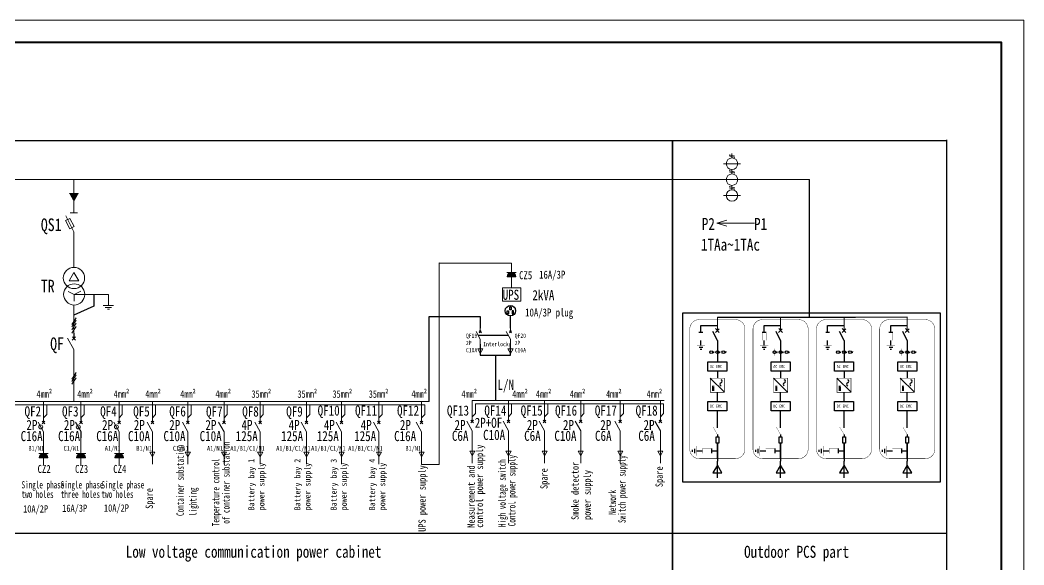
# Model space of a CAD drawing. Header units: millimetres. Extents: x 18061 to 26761, y 5619 to 11771.
# Drawn here: x 22128 to 26761, y 9256 to 11771 of the extents above; entities that cross this region are included whole.
import ezdxf
from ezdxf.enums import TextEntityAlignment as Align

# ---------------------------------------------------------------- set-up
doc = ezdxf.new("R2010")
doc.units = ezdxf.units.MM
doc.linetypes.add('ACAD_ISO02W100', pattern=[15, 12, -3])
doc.linetypes.add('DASHED', pattern=[0.75, 0.5, -0.25])
for name, color, linetype in [('ABDE_DENG', 7, 'Continuous'), ('LY_Partlib2', 7, 'Continuous'), ('TEXT', 7, 'Continuous'), ('THICK', 7, 'Continuous')]:
    doc.layers.add(name, color=color, linetype=linetype)
doc.layers.add('Form', color=7, linetype='Continuous', lineweight=9)
doc.layers.add('尺寸线层', color=3, linetype='Continuous', lineweight=18)
doc.styles.add('DIM', font='txt.shx', dxfattribs={"width": 0.7})
doc.styles.get("Standard").update_dxf_attribs({"font": '', "width": 0.8})
doc.styles.get('Standard').set_extended_font_data('SimSun')

# ---------------------------------------------------------------- blocks, each defined once
blk = doc.blocks.new('断路器')
for p, q in [((0.29, 4.41), (0.29, 2.44)), ((0.29, -1.61), (-2.05, 2.56)), ((-0.32, 1.83), (0.84, 2.98)), ((-0.29, 2.99), (0.87, 1.83)), ((0.29, -1.61), (0.29, -4.34))]:
    blk.add_line(p, q)
blk = doc.blocks.new('SYMC18')
at = {"color": 7}
blk.add_line((3.88, -1.8), (3.88, 1.8), dxfattribs=at)
at = {"color": 4, "linetype": 'Continuous'}
blk.add_lwpolyline([(-2.05, 0, 0, 1.44, 0), (1.43, 0, 0, 0, 0), (3.88, 0, 0, 0, 0)], format="xyseb", dxfattribs=at)
at = {"layer": 'ABDE_DENG', "linetype": 'Continuous'}
for p, q in [((-5.72, 0), (-3.32, 0)), ((3.88, 0), (8.01, 0))]:
    blk.add_line(p, q, dxfattribs=at)
at = {"layer": 'ABDE_DENG', "linetype": 'Continuous', "const_width": 0.108}
blk.add_lwpolyline([(3.88, 1.8), (-3.32, 1.8), (-3.32, -1.8), (3.88, -1.8)], close=True, dxfattribs=at)
blk = doc.blocks.new('Z_4501')
at = {"color": 3, "linetype": 'Continuous', "lineweight": -3}
for p, q in [((0, 0), (0, 1.2389)), ((-0.9786, -0.9084), (0.9786, -0.9084)), ((-0.4194, -1.9566), (0.4194, -1.9566))]:
    blk.add_line(p, q, dxfattribs=at)
at = {"color": 3, "linetype": 'Continuous', "lineweight": -3, "const_width": 0.2}
blk.add_lwpolyline([(-2.16685, 0), (2.16685, 0)], dxfattribs=at)
at = {"color": 3, "linetype": 'Continuous', "lineweight": -3, "style": 'DIM', "flags": 1}
for tag in ['XYVALUE', 'VALUE']:
    blk.add_attdef(tag, text='', height=0.02, dxfattribs=at).set_placement((-0.00035, 7.3324), align=Align.MIDDLE)
blk = doc.blocks.new('逆变器')
at = {"layer": 'ABDE_DENG', "linetype": 'Continuous'}
for p, q in [((-3.75, -3.75), (3.75, 3.75)), ((-2.98, 2.35), (-0.25, 2.35))]:
    blk.add_line(p, q, dxfattribs=at)
at = {"layer": 'ABDE_DENG', "linetype": 'DASHED'}
blk.add_line((-2.98, 1.92), (-0.25, 1.92), dxfattribs=at)
at = {"layer": 'ABDE_DENG', "linetype": 'Continuous', "const_width": 0.3}
blk.add_lwpolyline([(-3.75, -3.75), (-3.75, 3.75), (3.75, 3.75), (3.75, -3.75)], close=True, dxfattribs=at)
at = {"layer": 'ABDE_DENG', "linetype": 'Continuous'}
for centre, start, end in [((0.48, -2.19), 16.0623, 163.9377), ((2.11, -1.72), 196.0623, 343.9377)]:
    blk.add_arc(centre, 0.847, start, end, dxfattribs=at)
blk = doc.blocks.new('电流互感器')
at = {"layer": 'ABDE_DENG', "linetype": 'Continuous'}
for p, q in [((3.8, 0.6), (6.3, 0.6)), ((4.2, -0.7), (5.3, 1.8)), ((5.3, -0.7), (6.4, 1.8))]:
    blk.add_line(p, q, dxfattribs=at)
at = {"layer": 'ABDE_DENG', "linetype": 'Continuous', "const_width": 0.3}
blk.add_lwpolyline([(1.3, 6.8), (1.3, -5.7)], dxfattribs=at)
at = {"layer": 'ABDE_DENG', "linetype": 'Continuous'}
blk.add_circle((1.3, 0.6), 2.5, dxfattribs=at)
blk = doc.blocks.new('V', base_point=(375.94, 127.57))
at = {"color": 3}
for p, q in [((374.14, 125.58), (377.74, 125.58)), ((375.94, 122.46), (374.14, 125.58)), ((375.94, 127.57), (375.94, 120.85)), ((377.74, 125.58), (375.94, 122.46))]:
    blk.add_line(p, q, dxfattribs=at)
blk = doc.blocks.new('GL')
at = {"color": 3}
for points in [[(1697.99, -170.98), (1697.99, -168.69)], [(1697.99, -173.98), (1697.99, -174.98)]]:
    blk.add_lwpolyline(points, dxfattribs=at)
for points, const_width in [([(1697.99, -173.98), (1696.03, -170.58)], 0.12), ([(1697.39, -170.98), (1698.59, -170.98)], 0.06)]:
    blk.add_lwpolyline(points, dxfattribs=dict(at, const_width=const_width))
blk = doc.blocks.new('PCS')
at = {"color": 7, "lineweight": 0, "ltscale": 1000}
blk.add_line((0.03, -4.24), (0, 0.94), dxfattribs=at)
at = {"color": 7}
for p, q in [((-6.32, -3.27), (-6.32, -2.21)), ((0, -8.1), (0, -15.83)), ((0, -10.61), (0, -16.29)), ((0, -19.94), (0, -22.57)), ((0, -31.57), (0, -28.04)), ((0, -39.86), (0, -35.21)), ((0, -47.65), (0, -54.56))]:
    blk.add_line(p, q, dxfattribs=at)
for p, q in [((-6.32, -2.21), (0, -2.21)), ((0, -53.64), (0, -47.65))]:
    blk.add_line(p, q)
at = {"color": 0, "linetype": 'Continuous'}
for p, q in [((-0.75, -4.96), (0.68, -3.53)), ((-0.69, -3.47), (0.74, -5.01)), ((0, -8.1), (-1.72, -4.65))]:
    blk.add_line(p, q, dxfattribs=at)
at = {"color": 7, "const_width": 0.146}
blk.add_lwpolyline([(-6.98, 0), (6.98, 0, -0.414214), (10.63, -3.65), (10.63, -50, -0.414214), (6.98, -53.64), (-6.98, -53.64, -0.414214), (-10.63, -50), (-10.63, -3.65, -0.414214)], format="xyb", close=True, dxfattribs=at)
at = {"color": 7}
for points in [[(-3.65, -16.29), (3.65, -16.29), (3.65, -19.94), (-3.65, -19.94)], [(-3.65, -31.57), (3.65, -31.57), (3.65, -35.21), (-3.65, -35.21)], [(-0.51, -45.17), (0.51, -45.17), (0.51, -47.65), (-0.51, -47.65)]]:
    blk.add_lwpolyline(points, close=True, dxfattribs=at)
at = {"color": 7, "xscale": 0.4200263823465095, "yscale": 0.4200263823465095, "zscale": 0.4200263823465095, "rotation": 90}
blk.add_blockref('SYMC18', (-6.32, -6.63), dxfattribs=at)
at = {"color": 7, "linetype": 'Continuous'}
for name, p, xscale, yscale, zscale in [('Z_4501', (-6.32, -9.94), 0.7292124693501053, 0.7292124693501053, 0.7292124693501053), ('电流互感器', (-2.63, -12.68), 0.2187637408054737, 0.2187637408054737, 0.2187637408054737), ('电流互感器', (-0.29, -12.68), 0.2187637408054737, 0.2187637408054737, 0.2187637408054737), ('电流互感器', (2.05, -12.68), 0.2187637408054737, 0.2187637408054737, 0.2187637408054737)]:
    blk.add_blockref(name, p, dxfattribs=dict(at, xscale=xscale, yscale=yscale, zscale=zscale))
for name, p, xscale, yscale, zscale, rotation in [('逆变器', (0, -25.31), 0.7292124693515791, 0.7292124693515791, 0.7292124693515791, 90), ('Z_4501', (-8.01, -50.65), 0.8750549632201262, 0.8750549632201262, 0.8750549632201262, 270)]:
    blk.add_blockref(name, p, dxfattribs=dict(at, xscale=xscale, yscale=yscale, zscale=zscale, rotation=rotation))
at = {"color": 7}
for name, p, xscale, yscale, zscale in [('GL', (-1432.8, 102.48), 0.8438183423970231, 0.8438183423970231, 0.8438183423970231), ('SYMC18', (-4.04, -50.65), 0.5040316588158114, 0.5040316588158114, 0.5040316588158114)]:
    blk.add_blockref(name, p, dxfattribs=dict(at, xscale=xscale, yscale=yscale, zscale=zscale))
at = {"color": 7, "lineweight": 0, "xscale": -0.9625604595425369, "yscale": 0.9625604595425231, "zscale": 0.962560459542528, "rotation": 180}
blk.add_blockref('V', (0, -61.03), dxfattribs=at)
at = {"color": 7, "linetype": 'ByBlock', "width": 0.8}
for s, p in [('AC EMC', (-2.8, -18.69)), ('DC EMC', (-2.8, -33.96))]:
    blk.add_text(s, height=1.158, dxfattribs=at).set_placement(p)

msp = doc.modelspace()

# ---------------------------------------------------------------- hatches: boundary and pattern name
at = {"layer": '尺寸线层'}
h = msp.add_hatch(color=0, dxfattribs=at)
h.paths.add_polyline_path([(22376.8, 10932), (22376.7, 10932.2), (22376.7, 10973.5), (22399.8, 10973.5)])
h.paths.add_polyline_path([(22353.8, 10973.5), (22376.7, 10973.5), (22376.7, 10932.2)])
h = msp.add_hatch(color=0, dxfattribs=at)
edge = h.paths.add_edge_path()
edge.add_arc((24396.4, 10586.1), 20.4, 0, 180)
edge.add_line((24376, 10586.1), (24416.8, 10586.1))
h = msp.add_hatch(color=0, dxfattribs=at)
edge = h.paths.add_edge_path()
edge.add_arc((22236.4, 9750.1), 20.4, 0, 180)
edge.add_line((22216, 9750.1), (22256.8, 9750.1))
h = msp.add_hatch(color=0, dxfattribs=at)
edge = h.paths.add_edge_path()
edge.add_arc((22409.4, 9750.1), 20.4, 0, 180)
edge.add_line((22389.1, 9750.1), (22429.8, 9750.1))
h = msp.add_hatch(color=0, dxfattribs=at)
edge = h.paths.add_edge_path()
edge.add_arc((22585.6, 9750.1), 20.4, 0, 180)
edge.add_line((22565.2, 9750.1), (22605.9, 9750.1))

# ---------------------------------------------------------------- linework, layer by layer
at = {"color": 0}
for p, q in [((20698.2, 11214.6), (25860.4, 11214.6)), ((25045.5, 11214.6), (26403.9, 11214.6)), ((25140, 11214.6), (25140, 7547.9)), ((25140, 7389.1), (25140, 11214.6)), ((26403.9, 11219.1), (26403.9, 7393.6)), ((26403.9, 11219.1), (26403.9, 7393.6)), ((21786.7, 9403), (26403.9, 9403))]:
    msp.add_line(p, q, dxfattribs=at)
for p, q in [((25772.3, 10656.2), (25772.3, 11034.6)), ((25772.3, 10399.6), (25772.3, 11034.6)), ((24062.9, 10650.2), (24396.4, 10649.2)), ((24016, 10010.5), (24016, 10402.7)), ((24016, 10402.7), (24252.3, 10402.7)), ((24252.3, 10402.7), (24252.3, 10349)), ((24391.4, 10349), (24391.3, 10405.2)), ((25346.3, 10399.6), (25984.4, 10399.6)), ((25984.4, 10399.6), (26222.6, 10400.8)), ((22376.9, 10326.4), (22376.9, 10300.9)), ((24381.5, 10315.5), (24242.4, 10315.5)), ((24252.3, 10274.7), (24252.3, 10224.3)), ((24391.4, 10224.3), (24391.4, 10274.7)), ((24252.3, 10224.3), (24391.4, 10224.3)), ((24321.9, 10224.3), (24321.9, 10014.5))]:
    msp.add_line(p, q)
at = {"color": 7}
msp.add_line((22376.9, 10145), (22376.9, 10145), dxfattribs=at)
for points in [[(24376.6, 10428.4), (24382.3, 10428.4), (24382.3, 10414.7), (24376.6, 10414.7)], [(24388.4, 10447.2), (24394.1, 10447.2), (24394.1, 10433.4), (24388.4, 10433.4)], [(24405.8, 10428.4), (24400.1, 10428.4), (24400.1, 10414.7), (24405.8, 10414.7)], [(25186.8, 10418.9), (26374.8, 10418.9), (26374.8, 9637.5), (25186.8, 9637.5)]]:
    msp.add_lwpolyline(points, close=True)
msp.add_circle((24391.2, 10429.4), 24.2)
at = {"layer": 'Form', "color": 6}
msp.add_lwpolyline([(18061.4, 11771.4), (26761.2, 11771.4), (26761.2, 5619.4), (18061.4, 5619.4)], close=True, dxfattribs=at)
at = {"layer": 'Form', "color": 8, "lineweight": 40}
msp.add_lwpolyline([(18165, 5722.9), (26657.6, 5722.9), (26657.6, 11667.8), (18165, 11667.8)], close=True, dxfattribs=at)
at = {"layer": 'LY_Partlib2'}
for p, q in [((22469, 10504.7), (22469, 10449.9)), ((22469, 10449.9), (22376.9, 10408.5))]:
    msp.add_line(p, q, dxfattribs=at)
at = {"layer": 'LY_Partlib2', "color": 7, "lineweight": 0, "ltscale": 1000}
for p, q in [((22386.7, 10395.8), (22367.1, 10365.6)), ((22386.7, 10385.2), (22367.1, 10354.9)), ((22386.7, 10371.7), (22367.1, 10341.4)), ((22386.7, 10356.6), (22367.1, 10326.4)), ((22386.7, 10144), (22367.1, 10113.7)), ((22386.7, 10133.3), (22367.1, 10103.1)), ((22386.7, 10119.8), (22367.1, 10089.5))]:
    msp.add_line(p, q, dxfattribs=at)
at = {"layer": 'LY_Partlib2', "color": 0, "lineweight": 0, "ltscale": 1000}
msp.add_line((22376.9, 10214.9), (22376.9, 10010.5), dxfattribs=at)
at = {"layer": 'TEXT', "color": 0, "linetype": 'ACAD_ISO02W100'}
msp.add_line((25140, 11167.2), (25140, 10902), dxfattribs=at)
at = {"layer": 'THICK', "color": 0, "lineweight": 0, "ltscale": 1000}
msp.add_line((25045.5, 11214.6), (26403.9, 11214.6), dxfattribs=at)
at = {"layer": '尺寸线层', "color": 0}
for p, q in [((25401.4, 11149.8), (25426.3, 11143.3)), ((25401.4, 11144), (25426.3, 11137.5)), ((25413.8, 11155), (25413.8, 11134.6)), ((25375, 11108.1), (25452.7, 11108.1)), ((25401.4, 11076.3), (25426.3, 11069.8)), ((25413.8, 11081.5), (25413.8, 11061.1)), ((21786.7, 11034.6), (25772.3, 11034.6)), ((22376.9, 10881.6), (22376.9, 11034.6)), ((25384.4, 11034.6), (25443.3, 11034.6)), ((25401.4, 11070.5), (25426.3, 11064)), ((25401.4, 11002.8), (25426.3, 10996.3)), ((25401.4, 10997), (25426.3, 10990.5)), ((25413.8, 11008), (25413.8, 10987.6)), ((22376.9, 10934.2), (22376.9, 10910.7)), ((25375, 10961.8), (25452.7, 10961.8)), ((22358.4, 10855.9), (22338.2, 10845.8)), ((22338.2, 10845.8), (22357.8, 10806.8)), ((22376.9, 10793.6), (22340.2, 10867)), ((22378.2, 10817.5), (22358.4, 10855.9)), ((22359.9, 10881.6), (22393.9, 10881.6)), ((25344.3, 10833.8), (25390.2, 10847.5)), ((22357.8, 10806.8), (22378.2, 10817.5)), ((25517, 10833.8), (25344.3, 10833.8)), ((25344.3, 10833.8), (25390.2, 10820.2)), ((22376.9, 10770.2), (22376.9, 10793.6)), ((22376.9, 10770.2), (22376.9, 10629.6)), ((24062.9, 9719.9), (24062.9, 10650.2)), ((24396.4, 10563.7), (24396.4, 10649.2)), ((24374.7, 10606.4), (24418.1, 10606.4)), ((24376, 10586.1), (24416.8, 10586.1)), ((24396.4, 10534.4), (24396.4, 10563.7)), ((22378, 10504.7), (22350.1, 10518.8)), ((22378, 10504.7), (22408.5, 10520)), ((22378, 10504.7), (22535.8, 10504.7)), ((22378, 10504.7), (22378, 10473.9)), ((22535.8, 10504.7), (22535.8, 10453.5)), ((22376.9, 10455.2), (22376.9, 10326.4)), ((22512.3, 10453.5), (22559.3, 10453.5)), ((22521.7, 10444.1), (22549.9, 10444.1)), ((22531.1, 10436.2), (22540.5, 10436.2)), ((24240.4, 10254), (24252.3, 10232)), ((24240.4, 10254), (24252.3, 10254)), ((24264.1, 10254), (24252.3, 10254)), ((24264.1, 10254), (24252.3, 10232)), ((24379.6, 10254), (24391.4, 10232)), ((24379.6, 10254), (24391.4, 10254)), ((24403.3, 10254), (24391.4, 10254)), ((24403.3, 10254), (24391.4, 10232)), ((21810.5, 10010.5), (24016, 10010.5)), ((22236.4, 10010.5), (22236.4, 9924.1)), ((22409.4, 10010.5), (22409.4, 9924.1)), ((22409.4, 10010.5), (22409.4, 9924.1)), ((22585.6, 10010.5), (22585.6, 9924.1)), ((22739.1, 10010.5), (22739.1, 9924.1)), ((22902.8, 10010.5), (22902.8, 9924.1)), ((23069.5, 10010.5), (23069.5, 9924.1)), ((23236.3, 10010.5), (23236.3, 9924.1)), ((23450.4, 10010.5), (23450.4, 9924.1)), ((23612.1, 10010.5), (23612.1, 9924.1)), ((23784.6, 10010.5), (23784.6, 9924.1)), ((23981.3, 10010.5), (23981.3, 9924.1)), ((24215.5, 10014.5), (24215.5, 9928.6)), ((24215.5, 10014.5), (24732.4, 10014.5)), ((24382.2, 10014.5), (24382.2, 9928.6)), ((24382.7, 10014.5), (24915.1, 10014.5)), ((24539.5, 10014.5), (25100.1, 10014.5)), ((24549, 10014.5), (24549, 9928.6)), ((24715.7, 10014.5), (24715.7, 9928.6)), ((24898.3, 10014.5), (24898.3, 9928.6)), ((25083.3, 10014.5), (25083.3, 9928.6)), ((21810.5, 9995), (23995.9, 9995)), ((22251, 9995), (22251, 9949.7)), ((22424, 9995), (22424, 9949.7)), ((22600.1, 9995), (22600.1, 9949.7)), ((22753.6, 9995), (22753.6, 9949.7)), ((22917.4, 9995), (22917.4, 9949.7)), ((22917.4, 9995), (22917.4, 9949.7)), ((22917.4, 9995), (22917.4, 9949.7)), ((23084.1, 9995), (23084.1, 9949.7)), ((23250.8, 9995), (23250.8, 9949.7)), ((23465, 9995), (23465, 9949.7)), ((23626.7, 9995), (23626.7, 9949.7)), ((23799.2, 9995), (23799.2, 9949.7)), ((23995.9, 9995), (23995.9, 9949.7)), ((24230, 9999.5), (24230, 9954.2)), ((24230, 9999.5), (24730.3, 9999.5)), ((24396.8, 9999.5), (24396.8, 9954.2)), ((24397.3, 9999.5), (24912.9, 9999.5)), ((24554.1, 9999.5), (25097.9, 9999.5)), ((24563.5, 9999.5), (24563.5, 9954.2)), ((24730.3, 9999.5), (24730.3, 9954.2)), ((24912.9, 9999.5), (24912.9, 9954.2)), ((25097.9, 9999.5), (25097.9, 9954.2)), ((22251, 9949.7), (22236.4, 9934.7)), ((22424, 9949.7), (22409.4, 9934.7)), ((22600.1, 9949.7), (22585.6, 9934.7)), ((22753.6, 9949.7), (22739.1, 9934.7)), ((22917.4, 9949.7), (22902.8, 9934.7)), ((23084.1, 9949.7), (23069.5, 9934.7)), ((23250.8, 9949.7), (23236.3, 9934.7)), ((23465, 9949.7), (23450.4, 9934.7)), ((23626.7, 9949.7), (23612.1, 9934.7)), ((23799.2, 9949.7), (23784.6, 9934.7)), ((23995.9, 9949.7), (23981.3, 9934.7)), ((24230, 9954.2), (24215.5, 9939.2)), ((24396.8, 9954.2), (24382.2, 9939.2)), ((24563.5, 9954.2), (24549, 9939.2)), ((24730.3, 9954.2), (24715.7, 9939.2)), ((24912.9, 9954.2), (24898.3, 9939.2)), ((25097.9, 9954.2), (25083.3, 9939.2)), ((22236.4, 9870.7), (22236.4, 9770.5)), ((22409.4, 9870.7), (22409.4, 9770.5)), ((22585.6, 9870.7), (22585.6, 9770.5)), ((22739.1, 9870.7), (22739.1, 9721.1)), ((22902.8, 9870.7), (22902.8, 9721.1)), ((23069.5, 9870.7), (23069.5, 9721.1)), ((23236.3, 9870.7), (23236.3, 9721.1)), ((23450.4, 9870.7), (23450.4, 9721.1)), ((23612.1, 9870.7), (23612.1, 9721.1)), ((23784.6, 9870.7), (23784.6, 9721.1)), ((23981.3, 9870.7), (23981.3, 9721.1)), ((23981.3, 9869.5), (23981.3, 9719.9)), ((24215.5, 9875.2), (24215.5, 9725.6)), ((24382.2, 9875.2), (24382.2, 9725.6)), ((24549, 9875.2), (24549, 9725.6)), ((24715.7, 9875.2), (24715.7, 9725.6)), ((24898.3, 9875.2), (24898.3, 9725.6)), ((25083.3, 9875.2), (25083.3, 9725.6)), ((22236.4, 9841.8), (22236.4, 9718.5)), ((22409.4, 9841.8), (22409.4, 9718.5)), ((22585.6, 9841.8), (22585.6, 9718.5)), ((22727.2, 9777), (22739.1, 9777)), ((22727.2, 9777), (22739.1, 9755)), ((22750.9, 9777), (22739.1, 9755)), ((22750.9, 9777), (22739.1, 9777)), ((22890.9, 9777), (22902.8, 9777)), ((22890.9, 9777), (22902.8, 9755)), ((22914.6, 9777), (22902.8, 9755)), ((22914.6, 9777), (22902.8, 9777)), ((23057.7, 9777), (23069.5, 9755)), ((23057.7, 9777), (23069.5, 9777)), ((23081.4, 9777), (23069.5, 9777)), ((23081.4, 9777), (23069.5, 9755)), ((23224.4, 9777), (23236.3, 9777)), ((23224.4, 9777), (23236.3, 9755)), ((23248.1, 9777), (23236.3, 9755)), ((23248.1, 9777), (23236.3, 9777)), ((23438.6, 9777), (23450.4, 9755)), ((23438.6, 9777), (23450.4, 9777)), ((23462.3, 9777), (23450.4, 9777)), ((23462.3, 9777), (23450.4, 9755)), ((23600.3, 9777), (23612.1, 9755)), ((23600.3, 9777), (23612.1, 9777)), ((23624, 9777), (23612.1, 9777)), ((23624, 9777), (23612.1, 9755)), ((23772.8, 9777), (23784.6, 9755)), ((23772.8, 9777), (23784.6, 9777)), ((23796.5, 9777), (23784.6, 9777)), ((23796.5, 9777), (23784.6, 9755)), ((23969.5, 9777), (23981.3, 9755)), ((23969.5, 9777), (23981.3, 9777)), ((23993.2, 9777), (23981.3, 9777)), ((23993.2, 9777), (23981.3, 9755)), ((24203.6, 9781.5), (24215.5, 9759.5)), ((24203.6, 9781.5), (24215.5, 9781.5)), ((24227.3, 9781.5), (24215.5, 9781.5)), ((24227.3, 9781.5), (24215.5, 9759.5)), ((24370.4, 9781.5), (24382.2, 9759.5)), ((24370.4, 9781.5), (24382.2, 9781.5)), ((24394, 9781.5), (24382.2, 9781.5)), ((24394, 9781.5), (24382.2, 9759.5)), ((24537.1, 9781.5), (24549, 9759.5)), ((24537.1, 9781.5), (24549, 9781.5)), ((24560.8, 9781.5), (24549, 9781.5)), ((24560.8, 9781.5), (24549, 9759.5)), ((24703.9, 9781.5), (24715.7, 9759.5)), ((24703.9, 9781.5), (24715.7, 9781.5)), ((24727.5, 9781.5), (24715.7, 9781.5)), ((24727.5, 9781.5), (24715.7, 9759.5)), ((24886.5, 9781.5), (24898.3, 9759.5)), ((24886.5, 9781.5), (24898.3, 9781.5)), ((24910.2, 9781.5), (24898.3, 9781.5)), ((24910.2, 9781.5), (24898.3, 9759.5)), ((25071.5, 9781.5), (25083.3, 9759.5)), ((25071.5, 9781.5), (25083.3, 9781.5)), ((25095.2, 9781.5), (25083.3, 9781.5)), ((25095.2, 9781.5), (25083.3, 9759.5)), ((22214.8, 9770.5), (22258.1, 9770.5)), ((22216, 9750.1), (22256.8, 9750.1)), ((22387.8, 9770.5), (22431.1, 9770.5)), ((22389.1, 9750.1), (22429.8, 9750.1)), ((22563.9, 9770.5), (22607.2, 9770.5)), ((22565.2, 9750.1), (22605.9, 9750.1)), ((23981.3, 9719.9), (24062.9, 9719.9))]:
    msp.add_line(p, q, dxfattribs=at)
for points in [[(22377.1, 10606.1), (22354.5, 10566.9), (22399.7, 10566.9)], [(24354, 10534.4), (24438.8, 10534.4), (24438.8, 10474), (24354, 10474)]]:
    msp.add_lwpolyline(points, close=True, dxfattribs=at)
for centre, radius in [((25413.8, 11108.1), 26.5), ((25413.8, 11034.6), 26.5), ((25413.8, 10961.1), 26.5), ((22376.9, 10580.6), 49), ((22378, 10504.7), 49), ((22224, 9892.9), 9.24), ((22397, 9892.9), 9.24), ((22397, 9892.9), 9.24), ((22573.1, 9892.9), 9.24)]:
    msp.add_circle(centre, radius, dxfattribs=at)
for centre in [(24396.4, 10586.1), (22236.4, 9750.1), (22409.4, 9750.1), (22585.6, 9750.1)]:
    msp.add_arc(centre, 20.4, 0, 180, dxfattribs=at)

# ---------------------------------------------------------------- block references
at = {"xscale": 11.96826576481029, "yscale": 11.96826576481029, "zscale": 11.96826576481029}
for p in [(25346.3, 10388.3), (25638, 10388.3), (25930.9, 10388.3), (26222.7, 10388.3)]:
    msp.add_blockref('PCS', p, dxfattribs=at)
at = {"layer": '尺寸线层', "color": 0}
for p, xscale, yscale, zscale in [((24249.9, 10311.5), 8.494113594721222, 8.494113594721222, 8.494113594721222), ((24389, 10311.5), 8.494113594721222, 8.494113594721222, 8.494113594721222), ((22373.2, 10270.2), 12.74117039208183, 12.74117039208183, 12.74117039208183), ((22233.4, 9887.9), 10.61764199340153, 10.61764199340153, 10.61764199340153), ((22406.4, 9887.9), 10.61764199340153, 10.61764199340153, 10.61764199340153), ((22406.4, 9887.9), 10.61764199340153, 10.61764199340153, 10.61764199340153), ((22582.5, 9887.9), 10.61764199340153, 10.61764199340153, 10.61764199340153), ((22736, 9887.9), 10.61764199340153, 10.61764199340153, 10.61764199340153), ((22899.7, 9887.9), 10.61764199340153, 10.61764199340153, 10.61764199340153), ((23066.5, 9887.9), 10.61764199340153, 10.61764199340153, 10.61764199340153), ((23233.2, 9887.9), 10.61764199340153, 10.61764199340153, 10.61764199340153), ((23447.4, 9887.9), 10.61764199340153, 10.61764199340153, 10.61764199340153), ((23609.1, 9887.9), 10.61764199340153, 10.61764199340153, 10.61764199340153), ((23781.6, 9887.9), 10.61764199340153, 10.61764199340153, 10.61764199340153), ((23978.3, 9887.9), 10.61764199340153, 10.61764199340153, 10.61764199340153), ((24212.4, 9892.4), 10.61764199340153, 10.61764199340153, 10.61764199340153), ((24379.1, 9892.4), 10.61764199340153, 10.61764199340153, 10.61764199340153), ((24545.9, 9892.4), 10.61764199340153, 10.61764199340153, 10.61764199340153), ((24712.6, 9892.4), 10.61764199340153, 10.61764199340153, 10.61764199340153), ((24895.3, 9892.4), 10.61764199340153, 10.61764199340153, 10.61764199340153), ((25080.3, 9892.4), 10.61764199340153, 10.61764199340153, 10.61764199340153)]:
    msp.add_blockref('断路器', p, dxfattribs=dict(at, xscale=xscale, yscale=yscale, zscale=zscale))

# ---------------------------------------------------------------- texts
at = {"color": 0, "width": 0.8}
for s, p in [('Low voltage communication power cabinet', (22616, 9288.8)), ('Outdoor PCS part', (25469.8, 9288.4))]:
    msp.add_text(s, height=55.594, dxfattribs=at).set_placement(p)
at = {"char_height": 20, "attachment_point": 1}
for s, insert in [('QF19\\P2P\\PC10A', (24185.9, 10323.9)), ('QF20\\P2P\\PC10A', (24411.1, 10323.9))]:
    msp.add_mtext(s, dxfattribs=dict(at, insert=insert))
at = {"layer": '尺寸线层', "color": 0}
for s, height, width, p in [('QS1', 58.36, 0.8, (22224.2, 10797.1)), ('1TAa~1TAc', 55.59, 0.8, (25270.7, 10706.7)), ('CZ5', 36.95, 0.8, (24431.5, 10574.8)), ('16A/3P', 36.95, 0.8, (24523.8, 10577.5)), ('TR', 58.36, 0.8, (22224.2, 10513.8)), ('UPS', 46.69, 0.8, (24355.3, 10479.7)), ('      2kVA', 46.69, 0.8, (24340.1, 10477.9)), ('10A/3P plug', 36.952, 0.8, (24459.5, 10402.7)), ('QF', 58.36, 0.8, (22267.2, 10247.6)), ('4mm²', 34.64, 0.8, (22204, 10027.3)), ('4mm²', 34.64, 0.8, (22392.1, 10027.3)), ('4mm²', 34.64, 0.8, (22560.2, 10027.3)), ('4mm²', 34.64, 0.8, (22706.1, 10027.3)), ('4mm²', 34.64, 0.8, (22867.3, 10027.3)), ('4mm²', 34.64, 0.8, (23029.8, 10027.3)), ('35mm²', 34.64, 0.8, (23196.4, 10027.3)), ('35mm²', 34.64, 0.8, (23408.5, 10027.3)), ('35mm²', 34.64, 0.8, (23570.2, 10027.3)), ('35mm²', 34.64, 0.8, (23737.7, 10027.3)), ('4mm²', 34.64, 0.8, (23934.3, 10027.3)), ('4mm²', 34.64, 0.8, (24165.2, 10027.3)), ('4mm²', 34.64, 0.8, (24399.7, 10027.3)), ('4mm²', 34.64, 0.8, (24508.4, 10027.3)), ('4mm²', 34.64, 0.8, (24665.3, 10027.3)), ('4mm²', 34.64, 0.8, (24832.6, 10027.3)), ('4mm²', 34.64, 0.8, (25019.8, 10027.3)), ('QF2', 46.69, 0.8, (22148.9, 9941.1)), ('QF3', 46.69, 0.8, (22321.9, 9941.1)), ('QF4', 46.69, 0.8, (22498, 9941.1)), ('QF5', 46.69, 0.8, (22650.4, 9941.1)), ('QF6', 46.69, 0.8, (22817.1, 9941.1)), ('QF7', 46.69, 0.8, (22986.6, 9940.6)), ('QF8', 46.69, 0.8, (23153.6, 9940.6)), ('QF9', 46.69, 0.8, (23356.7, 9940.6)), ('QF10', 46.69, 0.8, (23501.7, 9945.1)), ('QF11', 46.69, 0.8, (23674.2, 9945.1)), ('QF12', 46.69, 0.8, (23868.1, 9945.1)), ('QF13', 46.69, 0.8, (24098.5, 9945.1)), ('QF14', 46.69, 0.8, (24271, 9945.1)), ('QF15', 46.69, 0.8, (24438.6, 9945.1)), ('QF16', 46.69, 0.8, (24597.3, 9945.1)), ('QF17', 46.69, 0.8, (24780.9, 9945.1)), ('QF18', 46.69, 0.8, (24969.2, 9945.1)), ('2P ', 46.69, 0.8, (22157.4, 9878.4)), ('2P ', 46.69, 0.8, (22330.4, 9878.4)), ('2P ', 46.69, 0.8, (22506.5, 9878.4)), ('2P ', 46.69, 0.8, (22653, 9878.4)), ('2P ', 46.69, 0.8, (22816.7, 9878.4)), ('2P ', 46.69, 0.8, (22983.5, 9878.4)), ('4P ', 46.69, 0.8, (23150.2, 9878.4)), ('4P ', 46.69, 0.8, (23367.7, 9878.4)), ('4P ', 46.69, 0.8, (23530.2, 9878.4)), ('4P ', 46.69, 0.8, (23700.2, 9878.4)), ('2P ', 46.69, 0.8, (23881.2, 9878.4)), ('2P ', 46.69, 0.8, (24133.4, 9878.4)), ('2P+OF ', 46.69, 0.8, (24226.4, 9888.6)), ('2P ', 46.69, 0.8, (24466.9, 9878.4)), ('2P ', 46.69, 0.8, (24633.7, 9878.4)), ('2P ', 46.69, 0.8, (24806, 9878.4)), ('2P ', 46.69, 0.8, (25005.6, 9878.4)), ('C16A', 46.69, 0.8, (22130.8, 9827.1)), ('C16A', 46.69, 0.8, (22303.8, 9827.1)), ('C16A', 46.69, 0.8, (22479.9, 9827.1)), ('C10A', 46.69, 0.8, (22626.4, 9827.1)), ('C10A', 46.69, 0.8, (22790.1, 9827.1)), ('C10A', 46.69, 0.8, (22956.9, 9827.1)), ('125A', 46.69, 0.8, (23123.6, 9827.1)), ('125A', 46.69, 0.8, (23332.9, 9827.1)), ('125A', 46.69, 0.8, (23497.6, 9827.1)), ('125A', 46.69, 0.8, (23670.1, 9827.1)), ('C16A', 46.69, 0.8, (23854.6, 9827.1)), ('C6A', 46.69, 0.8, (24121.3, 9828.4)), ('C10A', 46.69, 0.8, (24265.3, 9832.9)), ('C6A', 46.69, 0.8, (24454.8, 9828.4)), ('C10A', 46.69, 0.8, (24594.3, 9828.4)), ('C6A', 46.69, 0.8, (24781.8, 9828.4)), ('C6A', 46.69, 0.8, (24981.4, 9828.4)), ('A1/B1/C1/N1', 22.171, 0.8, (23098.4, 9783)), ('A1/B1/C1/N1', 22.171, 0.8, (23310.2, 9783)), ('A1/B1/C1/N1', 22.171, 0.8, (23471.4, 9783)), ('A1/B1/C1/N1', 22.171, 0.8, (23642.6, 9783)), ('CZ2', 36.95, 0.8, (22209.1, 9680.3)), ('CZ3', 36.95, 0.8, (22382.1, 9680.3)), ('CZ4', 36.95, 0.8, (22558.2, 9680.3)), ('Single phase ', 33.592, 0.6, (22135, 9608.8)), ('Single phase ', 33.592, 0.6, (22316, 9608.8)), ('Single phase ', 33.592, 0.6, (22503.9, 9608.8)), ('two holes', 33.59, 0.6, (22135, 9565.2)), ('three holes', 33.592, 0.6, (22316, 9565.2)), ('two holes', 33.59, 0.6, (22503.9, 9565.2)), ('10A/2P', 33.59, 0.8, (22142.3, 9497.6)), ('16A/3P', 33.59, 0.8, (22322.7, 9500.6)), ('10A/2P', 33.59, 0.8, (22515.4, 9501.8))]:
    msp.add_text(s, height=height, dxfattribs=dict(at, width=width)).set_placement(p)
at = {"layer": '尺寸线层', "color": 0, "width": 0.8}
for s, p in [('P2', (25304.7, 10830.1)), ('P1', (25545.9, 10830.1))]:
    msp.add_text(s, height=55.59, dxfattribs=at).set_placement(p, align=Align.MIDDLE)
at = {"layer": '尺寸线层', "color": 1, "width": 0.8}
for s, height, p in [('      L/N', 46.69, (24179.1, 10063.8)), ('C1/N1', 22.17, (22328.9, 9783)), ('C1/N1', 22.17, (22833.7, 9783))]:
    msp.add_text(s, height=height, dxfattribs=at).set_placement(p)
at = {"layer": '尺寸线层', "color": 3, "width": 0.8}
for p in [(22166.6, 9783), (22664.8, 9783), (23906.5, 9783)]:
    msp.add_text('B1/N1', height=22.17, dxfattribs=at).set_placement(p)
at = {"layer": '尺寸线层', "color": 2, "width": 0.8}
for p in [(22519.3, 9783), (22991.1, 9783)]:
    msp.add_text('A1/N1', height=22.17, dxfattribs=at).set_placement(p)
at = {"layer": '尺寸线层', "color": 0}
for s, height, width, p in [('control power supply ', 33.592, 0.8, (24265.3, 9427.3)), ('Container substation', 33.592, 0.6, (22883.7, 9481.6)), (' of container substation', 33.592, 0.6, (23095.2, 9429.5)), ('Temperature control ', 33.592, 0.6, (23048.1, 9434.4)), ('UPS power supply  ', 33.592, 0.8, (24000.2, 9408.7)), ('Measurement and', 33.592, 0.8, (24226.7, 9427.3)), ('High voltage switch ', 33.592, 0.6, (24369.6, 9430.7)), ('Control power supply', 33.592, 0.6, (24414.6, 9434.3)), ('Spare', 33.59, 0.8, (24562.8, 9606.2)), ('Switch power supply ', 33.592, 0.6, (24923, 9449.3)), ('Spare', 33.59, 0.8, (25094.5, 9614.7)), ('Spare', 33.59, 0.8, (22741.1, 9514.4)), ('lighting', 33.59, 0.6, (22942.5, 9481.6)), ('Network', 33.59, 0.6, (24878.8, 9486.7))]:
    msp.add_text(s, height=height, rotation=90, dxfattribs=dict(at, width=width)).set_placement(p)
at = {"layer": '尺寸线层', "color": 0, "insert": (24265.6, 10285.3), "char_height": 20, "attachment_point": 1}
msp.add_mtext('Interlocks', dxfattribs=at)
at = {"layer": '尺寸线层', "color": 0, "attachment_point": 1, "rotation": 90}
for s, insert, char_height in [('Battery bay 1 \\Ppower supply', (23181.4, 9508), 28), ('Battery bay 2 \\Ppower supply', (23393.9, 9508), 28), ('Battery bay 3 \\Ppower supply', (23561.4, 9508), 28), ('Battery bay 4 \\Ppower supply', (23738.9, 9508), 28), ('Smoke detector \\Ppower supply', (24672.8, 9463.3), 33.592)]:
    msp.add_mtext(s, dxfattribs=dict(at, insert=insert, char_height=char_height))

doc.saveas('drawing.dxf')
